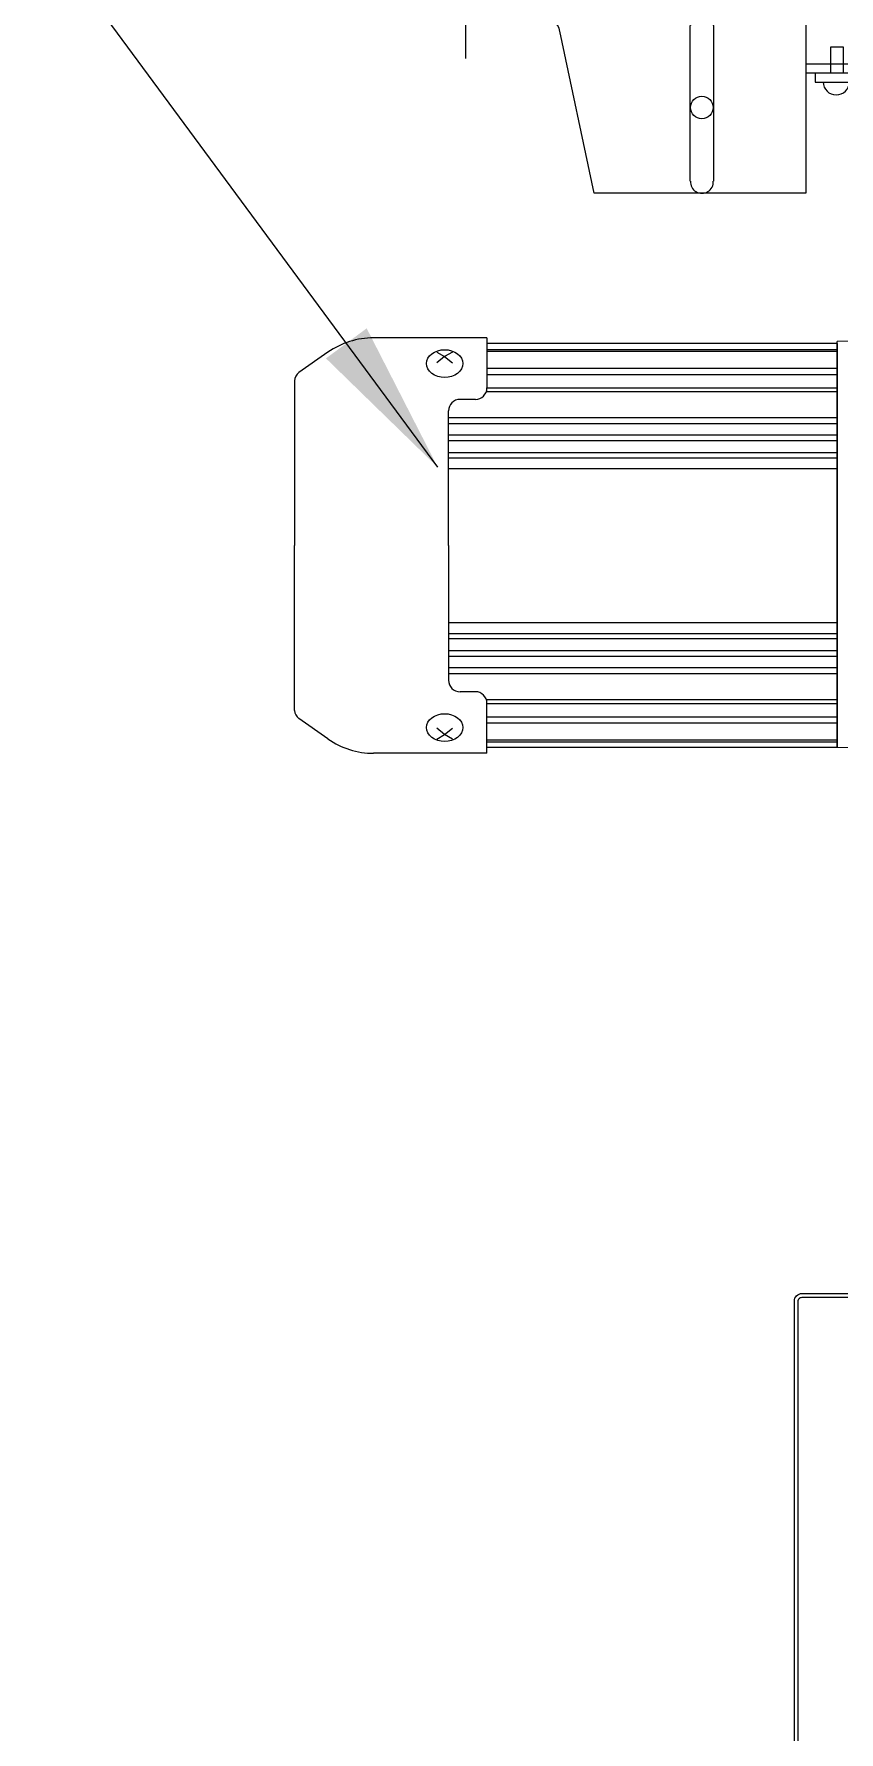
# Model space of a CAD drawing. Header units: millimetres. Extents: x 0 to 33600, y 0 to 8910.
# Drawn here: x 8998.8 to 9208.1, y 7188.9 to 7630.4 of the extents above; entities that cross this region are included whole.
import ezdxf

# ---------------------------------------------------------------- set-up
doc = ezdxf.new("R2010")
doc.units = ezdxf.units.MM
doc.header["$LTSCALE"] = 20
doc.header["$MEASUREMENT"] = 0
doc.layers.get('0').update_dxf_attribs({"linetype": 'CONTINUOUS'})
for name, color, linetype in [('DOOR-2', 1, 'CONTINUOUS'), ('DOOR-3', 8, 'CONTINUOUS'), ('TEXT', 7, 'CONTINUOUS'), ('방열문', 7, 'CONTINUOUS')]:
    doc.layers.add(name, color=color, linetype=linetype)
doc.styles.get("Standard").update_dxf_attribs({"font": 'NanumGothicBold.ttf'})
doc.dimstyles.new('yongsung', dxfattribs={"dimscale": 20, "dimtxt": 3, "dimasz": 2, "dimexe": 1.5, "dimexo": 1.5, "dimgap": 1, "dimtad": 1, "dimdec": 0, "dimdsep": 46, "dimlunit": 6, "dimtxsty": 'Standard', "dimblk": 'DOT', "dimcen": 0, "dimdle": 2, "dimclrd": 256, "dimclre": 256, "dimclrt": 256, "dimadec": 0, "dimazin": 0, "dimtfac": 480, "dimtdec": 0, "dimtix": 1, "dimtmove": 2, "dimatfit": 3, "dimfxl": 1, "dimtolj": 1, "dimtzin": 0, "dimarcsym": 0})

# ---------------------------------------------------------------- blocks, each defined once
blk = doc.blocks.new('_Dot')
at = {"color": 0, "linetype": 'ByBlock', "lineweight": -2}
blk.add_line((-0.5, 0), (-1, 0), dxfattribs=at)
at = {"color": 0, "linetype": 'ByBlock', "const_width": 0.5}
blk.add_lwpolyline([(-0.25, 0, 1), (0.25, 0, 1)], format="xyb", close=True, dxfattribs=at)
blk = doc.blocks.new('A$C34577A09')
at = {"layer": 'DOOR-3', "linetype": 'ByBlock'}
for p, q in [((103.64, 35.08), (103.64, 220.74)), ((15, 212.08), (152, 212.08)), ((0, 61.08), (0, 197.08)), ((0, 61.08), (0, 197.08)), ((191.64, 174.27), (202.95, 174.27)), ((202.95, 174.27), (202.95, 155.09)), ((192, 172.08), (192, 0.08)), ((210, 171.34), (192, 171.34)), ((192.12, 171.38), (192.12, 169.2)), ((192.12, 169.2), (207.4, 169.2)), ((199.9, 171.12), (199.9, 171.34)), ((199.9, 155.09), (199.9, 171.12)), ((207.37, 33.67), (207.37, 169.08)), ((210, 31.34), (210, 171.34)), ((14.13, 129.08), (181.88, 129.08)), ((15, 46.08), (123.19, 46.08)), ((137, 0.08), (128.08, 42.12)), ((161.94, 3.19), (161.94, 43.6)), ((168, 43.6), (168, 3.19)), ((198.48, 38.08), (201.72, 38.08)), ((198.48, 31.34), (198.48, 38.08)), ((201.72, 38.08), (201.72, 31.34)), ((207.4, 33.56), (191.99, 33.56)), ((192, 31.34), (210, 31.34)), ((194.44, 31.27), (194.44, 28.94)), ((205.48, 28.94), (205.48, 31.27)), ((194.44, 28.94), (205.48, 28.94)), ((192, 0.08), (137, 0.08))]:
    blk.add_line(p, q, dxfattribs=at)
for centre, radius in [((103.64, 129.08), 70), ((103.64, 129.08), 33.5), ((164.94, 22.29), 2.93)]:
    blk.add_circle(centre, radius, dxfattribs=at)
for centre, radius, start, end in [((15, 197.08), 15, 90, 180), ((152, 172.08), 40, 0, 90), ((201.43, 155.09), 1.52, 180.1429, 359.8571), ((15, 61.08), 15, 180, 270), ((123.19, 41.08), 5, 11.9784, 90), ((164.96, 43.59), 2.98, 0.2056, 179.7944), ((199.88, 28.99), 3.4, 180.8166, 359.1834), ((164.96, 2.98), 2.98, 176.0524, 3.9476)]:
    blk.add_arc(centre, radius, start, end, dxfattribs=at)

msp = doc.modelspace()

# ---------------------------------------------------------------- linework, layer by layer
at = {"layer": 'DOOR-2', "color": 5}
for p, q in [((9100.88, 7544.72), (9100.97, 7545.42)), ((9100.97, 7545.42), (9101.24, 7546.1)), ((9101.24, 7546.1), (9101.67, 7546.72)), ((9101.67, 7546.72), (9102.26, 7547.27)), ((9102.26, 7547.27), (9102.97, 7547.71)), ((9102.97, 7547.71), (9103.78, 7548.05)), ((9103.58, 7547.71), (9105.58, 7546.53)), ((9105.58, 7546.53), (9103.58, 7544.88)), ((9103.78, 7548.05), (9104.66, 7548.25)), ((9104.66, 7548.25), (9105.58, 7548.32)), ((9105.58, 7548.32), (9106.5, 7548.25)), ((9107.58, 7547.71), (9105.58, 7546.53)), ((9105.58, 7546.53), (9107.58, 7544.88)), ((9106.5, 7548.25), (9107.38, 7548.05)), ((9107.38, 7548.05), (9108.19, 7547.71)), ((9108.19, 7547.71), (9108.91, 7547.27)), ((9108.91, 7547.27), (9109.49, 7546.72)), ((9109.49, 7546.72), (9109.92, 7546.1)), ((9109.92, 7546.1), (9110.19, 7545.42)), ((9110.19, 7545.42), (9110.28, 7544.72)), ((9116.58, 7548.39), (9207.58, 7548.39)), ((9116.58, 7547.89), (9207.58, 7547.89)), ((9100.97, 7544.02), (9100.88, 7544.72)), ((9101.24, 7543.34), (9100.97, 7544.02)), ((9101.67, 7542.72), (9101.24, 7543.34)), ((9102.26, 7542.17), (9101.67, 7542.72)), ((9102.97, 7541.72), (9102.26, 7542.17)), ((9103.78, 7541.39), (9102.97, 7541.72)), ((9104.66, 7541.18), (9103.78, 7541.39)), ((9105.58, 7541.12), (9104.66, 7541.18)), ((9106.5, 7541.18), (9105.58, 7541.12)), ((9107.38, 7541.39), (9106.5, 7541.18)), ((9108.19, 7541.72), (9107.38, 7541.39)), ((9108.91, 7542.17), (9108.19, 7541.72)), ((9109.49, 7542.72), (9108.91, 7542.17)), ((9109.92, 7543.34), (9109.49, 7542.72)), ((9110.19, 7544.02), (9109.92, 7543.34)), ((9110.28, 7544.72), (9110.19, 7544.02)), ((9116.58, 7543.52), (9207.58, 7543.52)), ((9116.58, 7541.9), (9207.58, 7541.9)), ((9116.42, 7537.43), (9207.58, 7537.43)), ((9116.58, 7538.43), (9207.58, 7538.43)), ((9106.58, 7530.69), (9207.58, 7530.69)), ((9106.58, 7529.11), (9207.58, 7529.11)), ((9106.58, 7526.15), (9207.58, 7526.15)), ((9106.58, 7524.67), (9207.58, 7524.67)), ((9106.58, 7521.58), (9207.58, 7521.58)), ((9106.58, 7520.23), (9207.58, 7520.23)), ((9106.58, 7517.39), (9207.58, 7517.39)), ((9106.58, 7477.39), (9207.58, 7477.39)), ((9106.58, 7474.55), (9207.58, 7474.55)), ((9106.58, 7473.21), (9207.58, 7473.21)), ((9106.58, 7470.11), (9207.58, 7470.11)), ((9106.58, 7468.63), (9207.58, 7468.63)), ((9106.58, 7465.68), (9207.58, 7465.68)), ((9106.58, 7464.09), (9207.58, 7464.09)), ((9116.42, 7457.35), (9207.58, 7457.35)), ((9101.67, 7452.07), (9102.26, 7452.61)), ((9102.26, 7452.61), (9102.97, 7453.06)), ((9102.97, 7453.06), (9103.78, 7453.39)), ((9103.78, 7453.39), (9104.66, 7453.6)), ((9104.66, 7453.6), (9105.58, 7453.67)), ((9105.58, 7453.67), (9106.5, 7453.6)), ((9106.5, 7453.6), (9107.38, 7453.39)), ((9107.38, 7453.39), (9108.19, 7453.06)), ((9108.19, 7453.06), (9108.91, 7452.61)), ((9108.91, 7452.61), (9109.49, 7452.07)), ((9116.58, 7456.35), (9207.58, 7456.35)), ((9116.58, 7452.89), (9207.58, 7452.89)), ((9100.88, 7450.06), (9100.97, 7450.77)), ((9100.97, 7449.36), (9100.88, 7450.06)), ((9100.97, 7450.77), (9101.24, 7451.44)), ((9101.24, 7448.68), (9100.97, 7449.36)), ((9101.24, 7451.44), (9101.67, 7452.07)), ((9101.67, 7448.06), (9101.24, 7448.68)), ((9102.26, 7447.52), (9101.67, 7448.06)), ((9105.58, 7448.25), (9103.58, 7449.9)), ((9103.58, 7447.07), (9105.58, 7448.25)), ((9105.58, 7448.25), (9107.58, 7449.9)), ((9107.58, 7447.07), (9105.58, 7448.25)), ((9109.49, 7448.06), (9108.91, 7447.52)), ((9109.49, 7452.07), (9109.92, 7451.44)), ((9109.92, 7448.68), (9109.49, 7448.06)), ((9109.92, 7451.44), (9110.19, 7450.77)), ((9110.19, 7449.36), (9109.92, 7448.68)), ((9110.19, 7450.77), (9110.28, 7450.06)), ((9110.28, 7450.06), (9110.19, 7449.36)), ((9116.58, 7451.26), (9207.58, 7451.26)), ((9102.97, 7447.07), (9102.26, 7447.52)), ((9103.78, 7446.73), (9102.97, 7447.07)), ((9104.66, 7446.53), (9103.78, 7446.73)), ((9105.58, 7446.46), (9104.66, 7446.53)), ((9106.5, 7446.53), (9105.58, 7446.46)), ((9107.38, 7446.73), (9106.5, 7446.53)), ((9108.19, 7447.07), (9107.38, 7446.73)), ((9108.91, 7447.52), (9108.19, 7447.07)), ((9116.58, 7446.89), (9207.58, 7446.89)), ((9116.58, 7446.39), (9207.58, 7446.39))]:
    msp.add_line(p, q, dxfattribs=at)
at = {"layer": 'DOOR-3'}
msp.add_lwpolyline([(9198.48, 7301.95), (9294.48, 7301.95, -0.414214), (9295.48, 7300.95), (9295.48, 4292.95, -0.414214), (9294.48, 4291.95), (9198.48, 4291.95, -0.414214), (9197.48, 4292.95), (9197.48, 7300.95, -0.414214)], format="xyb", close=True, dxfattribs=at)
at = {"layer": '방열문', "color": 5}
for p, q in [((9116.58, 7551.39), (9087.08, 7551.39)), ((9116.58, 7551.39), (9116.58, 7538.39)), ((9207.58, 7549.89), (9116.58, 7549.89)), ((9224.08, 7550.85), (9207.58, 7550.42)), ((9207.58, 7444.89), (9207.58, 7550.42)), ((9207.58, 7549.89), (9207.58, 7444.89)), ((9075.26, 7547.67), (9067.69, 7542.36)), ((9066.58, 7540.23), (9066.58, 7497.39)), ((9106.58, 7497.39), (9106.58, 7532.39)), ((9113.58, 7535.39), (9109.58, 7535.39)), ((9066.58, 7454.55), (9066.58, 7497.39)), ((9106.58, 7497.39), (9106.58, 7462.39)), ((9113.58, 7459.39), (9109.58, 7459.39)), ((9075.26, 7447.12), (9067.69, 7452.42)), ((9116.58, 7443.39), (9116.58, 7456.39)), ((9207.58, 7444.89), (9116.58, 7444.89)), ((9224.08, 7444.45), (9207.58, 7444.88)), ((9116.58, 7443.39), (9087.08, 7443.39))]:
    msp.add_line(p, q, dxfattribs=at)
at = {"layer": '방열문'}
msp.add_lwpolyline([(9198.48, 7302.95), (9294.48, 7302.95, -0.414214), (9296.48, 7300.95), (9296.48, 4292.95, -0.414214), (9294.48, 4290.95), (9198.48, 4290.95, -0.414214), (9196.48, 4292.95), (9196.48, 7300.95, -0.414214)], format="xyb", close=True, dxfattribs=at)
at = {"layer": '방열문', "color": 5}
for centre, radius, start, end in [((9087.08, 7530.79), 20.6, 90, 125), ((9069.18, 7540.23), 2.6, 125, 180), ((9113.58, 7538.39), 3, 270, 0), ((9109.58, 7532.39), 3, 90, 180), ((9109.58, 7462.39), 3, 180, 270), ((9113.58, 7456.39), 3, 0, 90), ((9069.18, 7454.55), 2.6, 180, 235), ((9087.08, 7463.99), 20.6, 235, 270)]:
    msp.add_arc(centre, radius, start, end, dxfattribs=at)

# ---------------------------------------------------------------- block references
at = {"color": 1}
msp.add_blockref('A$C34577A09', (9007.48, 7588.97), dxfattribs=at)

# ---------------------------------------------------------------- leaders
at = {"layer": 'TEXT', "annotation_type": 0, "has_hookline": 1, "hookline_direction": 1, "text_width": 326.85}
msp.add_leader([(9103.77, 7517.77), (8898.66, 7795.94), (8858.66, 7795.94)], dimstyle='yongsung', override={"dimtad": 0}, dxfattribs=at)

doc.saveas('drawing.dxf')
